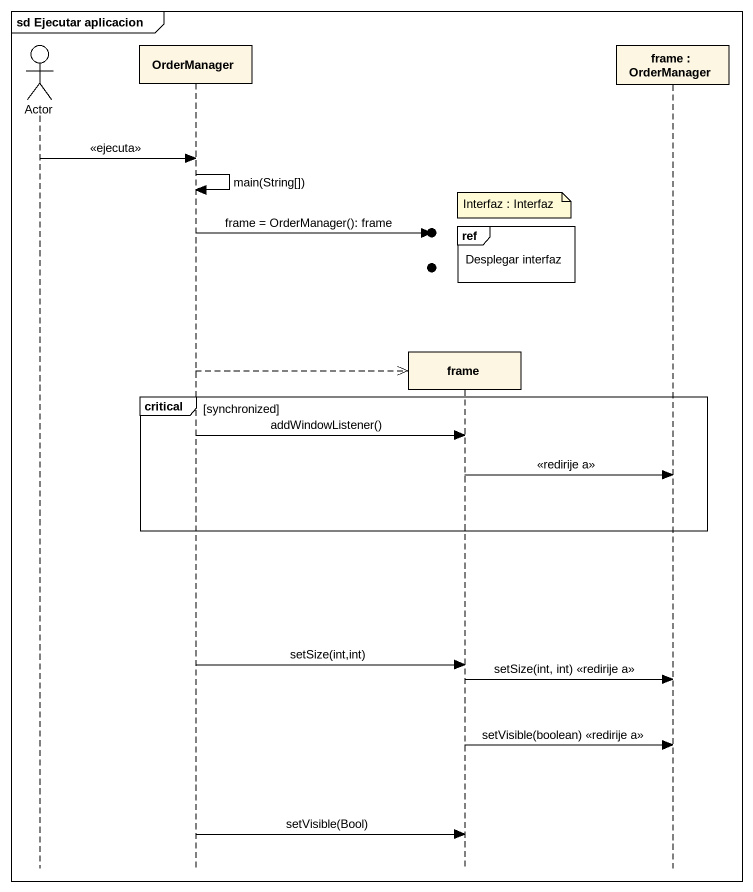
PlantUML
@startuml
mainframe sd Ejecutar aplicacion
hide footbox
actor "Actor" as Actor_
participant OrderManager
participant "frame" as frame_
participant "frame : OrderManager" as frame__2

Actor_ -> OrderManager : <<ejecuta>>
OrderManager -> OrderManager : main(String[])
note over frame_ : Interfaz : Interfaz
ref over frame_ : Desplegar interfaz
OrderManager ->o] : frame = OrderManager(): frame
OrderManager -->> frame_ **
critical synchronized
  OrderManager -> frame_ : addWindowListener()
  frame_ -> frame__2 : <<redirije a>>
end
OrderManager -> frame_ : setSize(int,int)
frame_ -> frame__2 : setSize(int, int) <<redirije a>>
frame_ -> frame__2 : setVisible(boolean) <<redirije a>>
OrderManager -> frame_ : setVisible(Bool)
@enduml
